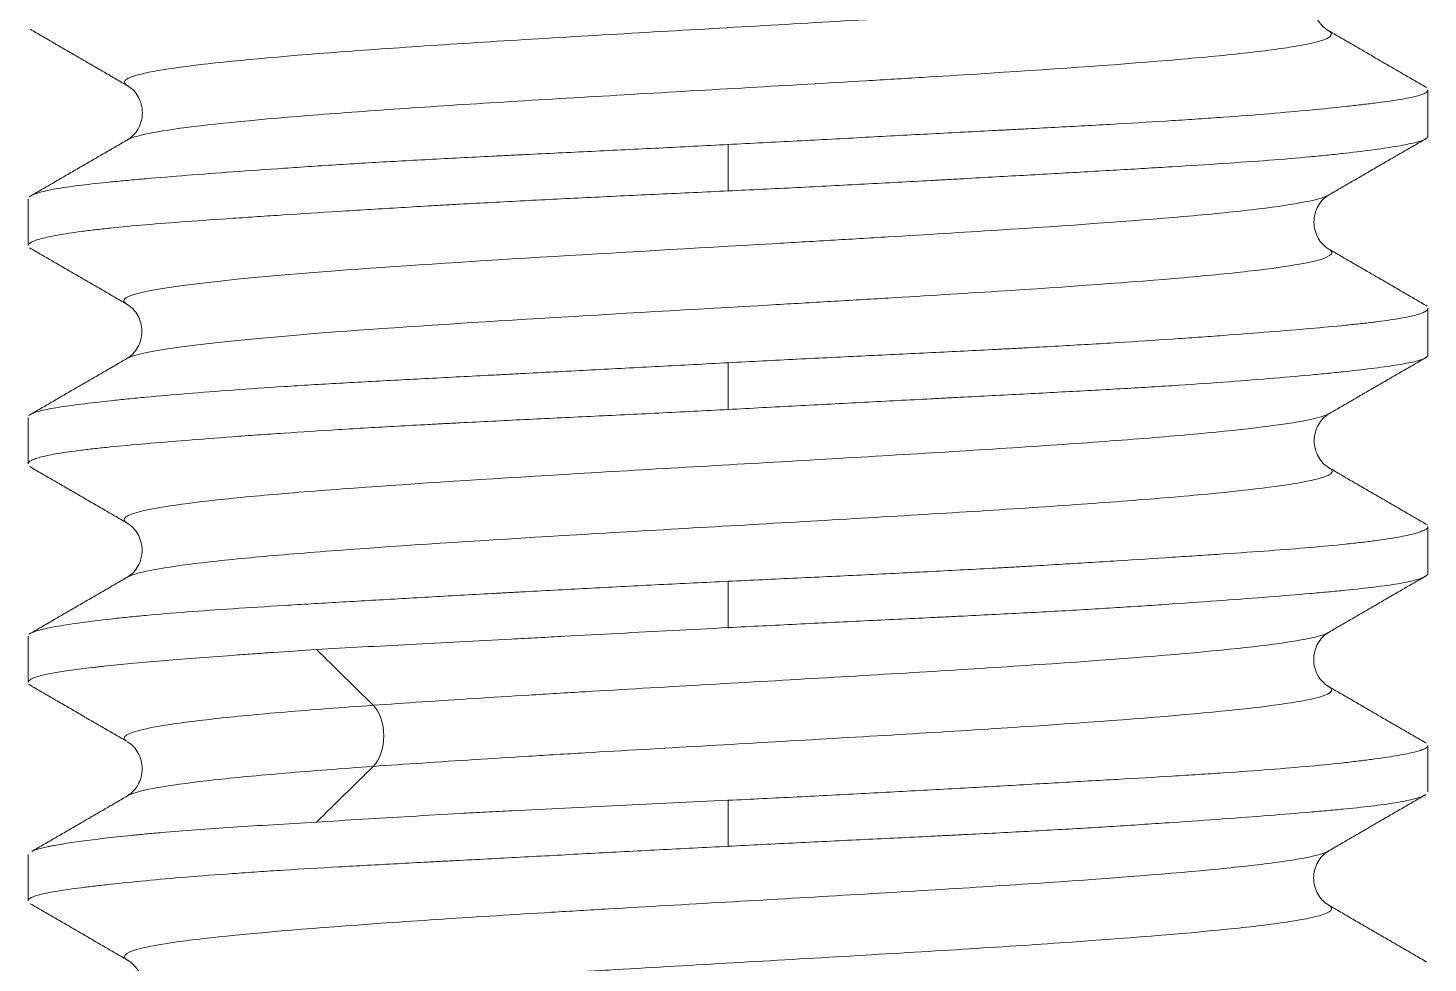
# Model space of a CAD drawing. Extents: x 840 to 1630, y 0 to 579.
# Drawn here: x 1364.63 to 1372.63, y 185.73 to 191.07 of the extents above; entities that cross this region are included whole.
import ezdxf

# ---------------------------------------------------------------- set-up
doc = ezdxf.new("R2010")
doc.units = 0
doc.header["$LTSCALE"] = 10
doc.header["$MEASUREMENT"] = 0
doc.layers.add('1', color=7, linetype='CONTINUOUS')

msp = doc.modelspace()

# ---------------------------------------------------------------- linework, layer by layer
at = {"layer": '1', "color": 7, "linetype": 'Continuous', "lineweight": 18}
for p, q in [((1372.6302, 190.4552), (1372.6302, 190.7203)), ((1364.6302, 190.0954), (1364.6302, 189.8301)), ((1372.6302, 189.2054), (1372.6302, 189.4708)), ((1364.6302, 188.8461), (1364.6302, 188.5808)), ((1372.6302, 187.9561), (1372.6302, 188.2215)), ((1364.6302, 187.5964), (1364.6302, 187.3309)), ((1372.6302, 186.7062), (1372.6302, 186.9708)), ((1364.6302, 186.3463), (1364.6302, 186.0813))]:
    msp.add_line(p, q, dxfattribs=at)
at = {"layer": '1', "color": 7, "linetype": 'Continuous', "lineweight": 13}
for p, q in [((1368.6302, 190.1415), (1368.6302, 190.41)), ((1368.6302, 188.8915), (1368.6302, 189.16)), ((1368.6302, 187.6415), (1368.6302, 187.91)), ((1368.6302, 186.3915), (1368.6302, 186.66))]:
    msp.add_line(p, q, dxfattribs=at)
at = {"layer": '1', "color": 7, "linetype": 'Continuous', "lineweight": 18}
for points, knots in [([(1365.2004, 190.7424), (1365.1826, 190.7522), (1365.1695, 190.775), (1365.2233, 190.7977), (1365.329, 190.8236), (1365.4044, 190.8366), (1365.6907, 190.8754), (1366.0967, 190.9142), (1366.6331, 190.953), (1366.919, 190.9724), (1367.0173, 190.9789), (1367.2189, 190.9918), (1367.7355, 191.0242), (1368.5276, 191.0695), (1369.1985, 191.1083), (1369.5261, 191.1277), (1369.634, 191.1342), (1369.8461, 191.1471), (1370.367, 191.1795), (1371.0173, 191.2248), (1371.5035, 191.27), (1371.6693, 191.2895), (1371.7696, 191.3024), (1371.8145, 191.3089), (1371.9598, 191.3325), (1372.0282, 191.3498), (1372.0592, 191.367)], [0, 0, 0, 0, 0.047116, 0.109274, 0.109274, 0.171432, 0.171432, 0.295748, 0.357906, 0.357906, 0.388985, 0.388985, 0.420064, 0.544381, 0.606539, 0.606539, 0.637618, 0.637618, 0.668697, 0.793013, 0.855172, 0.886251, 0.886251, 0.91733, 0.91733, 1, 1, 1, 1]), ([(1372.0606, 191.0593), (1372.0341, 191.0753), (1371.9949, 191.1157), (1371.9664, 191.2136), (1371.995, 191.3115), (1372.0344, 191.3518), (1372.0609, 191.3679)], [0, 0, 0, 0, 0.25258, 0.500061, 0.7475, 1, 1, 1, 1]), ([(1365.1959, 190.433), (1365.2111, 190.4423), (1365.2377, 190.4517), (1365.329, 190.4741), (1365.4044, 190.487), (1365.6907, 190.5258), (1366.0967, 190.5647), (1366.6332, 190.6035), (1366.9191, 190.6229), (1367.0174, 190.6294), (1367.219, 190.6423), (1367.7356, 190.6746), (1368.5277, 190.7199), (1369.1987, 190.7588), (1369.5263, 190.7782), (1369.6342, 190.7846), (1369.8463, 190.7976), (1370.3672, 190.8299), (1371.0175, 190.8752), (1371.5037, 190.9205), (1371.6695, 190.9399), (1371.7697, 190.9528), (1371.8147, 190.9593), (1372.0131, 190.9917), (1372.1021, 191.0224), (1372.0706, 191.0532), (1372.0626, 191.0581)], [0, 0, 0, 0, 0.045082, 0.045082, 0.107178, 0.107178, 0.231371, 0.293467, 0.293467, 0.324516, 0.324516, 0.355564, 0.479757, 0.541853, 0.541853, 0.572901, 0.572901, 0.603949, 0.728142, 0.790238, 0.821287, 0.821287, 0.852335, 0.852335, 0.976528, 1, 1, 1, 1]), ([(1365.1992, 190.7431), (1365.2257, 190.727), (1365.2647, 190.6867), (1365.293, 190.5888), (1365.2643, 190.4909), (1365.225, 190.4506), (1365.1985, 190.4345)], [0, 0, 0, 0, 0.252394, 0.499809, 0.747357, 1, 1, 1, 1]), ([(1372.6302, 190.7194), (1372.6301, 190.7129), (1372.6239, 190.7065), (1372.608, 190.6986), (1372.6044, 190.697), (1372.5963, 190.6938), (1372.5831, 190.6891), (1372.5663, 190.6845), (1372.528, 190.6752), (1372.4647, 190.663), (1372.3771, 190.6508), (1372.302, 190.6413), (1372.2755, 190.638), (1372.2333, 190.6331), (1372.2188, 190.6315), (1372.1892, 190.6281), (1372.1135, 190.6197), (1371.9623, 190.6043), (1371.8073, 190.5906), (1371.6419, 190.577), (1371.554, 190.5702), (1371.4375, 190.5618), (1371.4139, 190.5601), (1371.3662, 190.5568), (1371.294, 190.5519), (1371.2196, 190.547), (1371.0682, 190.5374), (1370.8589, 190.5249), (1370.6351, 190.5127), (1370.4617, 190.5035), (1370.403, 190.5004), (1370.3135, 190.4957), (1370.2835, 190.4942), (1370.2233, 190.4911), (1370.1931, 190.4895), (1370.0416, 190.4817), (1369.9186, 190.4753), (1369.6693, 190.4621), (1369.543, 190.4554), (1369.351, 190.4451), (1369.2865, 190.4416), (1369.1567, 190.4347), (1369.0914, 190.4313), (1368.8942, 190.4209), (1368.7625, 190.414), (1368.6304, 190.4072)], [0, 0, 0, 0, 0.061708, 0.061708, 0.077346, 0.077346, 0.092984, 0.124261, 0.124261, 0.186813, 0.249366, 0.249366, 0.280643, 0.280643, 0.296281, 0.296281, 0.311919, 0.374472, 0.437025, 0.437025, 0.499577, 0.499577, 0.515216, 0.515216, 0.530854, 0.56213, 0.56213, 0.624683, 0.687236, 0.687236, 0.718512, 0.718512, 0.734151, 0.734151, 0.749789, 0.749789, 0.812342, 0.812342, 0.874894, 0.874894, 0.906171, 0.906171, 0.937447, 0.937447, 1, 1, 1, 1]), ([(1368.6302, 190.1421), (1368.7623, 190.1483), (1368.8934, 190.1546), (1369.1532, 190.1676), (1369.2821, 190.1743), (1369.5376, 190.1879), (1369.6643, 190.1947), (1369.8214, 190.2034), (1369.8527, 190.2051), (1369.9152, 190.2086), (1369.9465, 190.2103), (1370.0397, 190.2155), (1370.101, 190.2189), (1370.2826, 190.2291), (1370.5185, 190.2423), (1370.7421, 190.2551), (1370.9052, 190.2646), (1370.9856, 190.2693), (1371.0641, 190.2739), (1371.1161, 190.277), (1371.1419, 190.2786), (1371.2694, 190.2864), (1371.3664, 190.2925), (1371.551, 190.3047), (1371.6385, 190.3109), (1371.8039, 190.3236), (1371.8819, 190.3302), (1371.9733, 190.3387), (1371.9912, 190.3404), (1372.0265, 190.3439), (1372.0439, 190.3456), (1372.0947, 190.3508), (1372.127, 190.3542), (1372.2196, 190.3646), (1372.3311, 190.3783), (1372.4191, 190.3917), (1372.4762, 190.4016), (1372.4937, 190.4049), (1372.5258, 190.4114), (1372.5403, 190.4146), (1372.5789, 190.4243), (1372.5981, 190.4305), (1372.6237, 190.4428), (1372.6301, 190.4489), (1372.6302, 190.4551), (1372.6302, 190.4552), (1372.6302, 190.4553)], [0, 0, 0, 0, 0.062447, 0.062447, 0.124895, 0.124895, 0.187342, 0.187342, 0.202954, 0.202954, 0.218566, 0.218566, 0.249789, 0.249789, 0.312236, 0.374684, 0.374684, 0.405907, 0.421519, 0.421519, 0.437131, 0.437131, 0.499578, 0.499578, 0.562026, 0.562026, 0.624473, 0.624473, 0.640085, 0.640085, 0.655697, 0.655697, 0.68692, 0.68692, 0.749367, 0.811815, 0.811815, 0.843038, 0.843038, 0.874262, 0.874262, 0.936709, 0.936709, 0.999157, 0.999157, 1, 1, 1, 1]), ([(1368.6304, 190.4072), (1368.4983, 190.4005), (1368.3673, 190.3938), (1368.1074, 190.3809), (1367.8496, 190.3683), (1367.5962, 190.356), (1367.4391, 190.3483), (1367.4078, 190.3468), (1367.3452, 190.3437), (1367.314, 190.3422), (1367.2207, 190.3375), (1367.1594, 190.3344), (1366.9777, 190.3251), (1366.8597, 190.3188), (1366.63, 190.3059), (1366.5182, 190.2992), (1366.3552, 190.289), (1366.2748, 190.2838), (1366.1963, 190.2786), (1366.1443, 190.2752), (1366.1185, 190.2734), (1365.9911, 190.2648), (1365.8941, 190.2579), (1365.7096, 190.2444), (1365.5346, 190.2312), (1365.3786, 190.2184), (1365.2873, 190.2104), (1365.2693, 190.2088), (1365.234, 190.2057), (1365.2166, 190.2041), (1365.1658, 190.1994), (1365.1334, 190.1963), (1365.0408, 190.1871), (1364.9293, 190.1749), (1364.8413, 190.1626), (1364.7842, 190.153), (1364.7667, 190.1498), (1364.7346, 190.1431), (1364.7201, 190.1397), (1364.6815, 190.1295), (1364.6624, 190.1226), (1364.648, 190.1149), (1364.6465, 190.1141), (1364.6452, 190.1133)], [0, 0, 0, 0, 0.066129, 0.066129, 0.132258, 0.198386, 0.198386, 0.214919, 0.214919, 0.231451, 0.231451, 0.264515, 0.264515, 0.330644, 0.330644, 0.396773, 0.396773, 0.429837, 0.446369, 0.446369, 0.462901, 0.462901, 0.52903, 0.52903, 0.595159, 0.661288, 0.661288, 0.67782, 0.67782, 0.694352, 0.694352, 0.727417, 0.727417, 0.793545, 0.859674, 0.859674, 0.892739, 0.892739, 0.925803, 0.925803, 0.991932, 0.991932, 1, 1, 1, 1]), ([(1364.6302, 189.8293), (1364.6303, 189.8355), (1364.6366, 189.8419), (1364.6524, 189.8503), (1364.6561, 189.852), (1364.6641, 189.8554), (1364.6774, 189.8605), (1364.6942, 189.8657), (1364.7324, 189.876), (1364.7957, 189.8897), (1364.8833, 189.9032), (1364.9583, 189.9132), (1364.9849, 189.9165), (1365.0271, 189.9215), (1365.0416, 189.9231), (1365.0712, 189.9264), (1365.1469, 189.9345), (1365.2981, 189.9486), (1365.4532, 189.9608), (1365.6186, 189.973), (1365.7065, 189.9792), (1365.823, 189.987), (1365.8467, 189.9886), (1365.8944, 189.9918), (1365.9184, 189.9934), (1365.9914, 189.9982), (1366.041, 190.0015), (1366.1924, 190.0114), (1366.4016, 190.0249), (1366.6254, 190.0387), (1366.7987, 190.049), (1366.8574, 190.0524), (1366.9469, 190.0576), (1366.9769, 190.0593), (1367.0371, 190.0627), (1367.0672, 190.0644), (1367.2187, 190.0728), (1367.4646, 190.086), (1367.7173, 190.0986), (1367.9094, 190.108), (1367.9739, 190.1111), (1368.1037, 190.1173), (1368.169, 190.1204), (1368.3663, 190.1297), (1368.4981, 190.1358), (1368.6302, 190.1421)], [0, 0, 0, 0, 0.061707, 0.061707, 0.077345, 0.077345, 0.092983, 0.12426, 0.12426, 0.186813, 0.249366, 0.249366, 0.280642, 0.280642, 0.29628, 0.29628, 0.311918, 0.374471, 0.437024, 0.437024, 0.499577, 0.499577, 0.515215, 0.515215, 0.530853, 0.530853, 0.56213, 0.56213, 0.624683, 0.687236, 0.687236, 0.718512, 0.718512, 0.73415, 0.73415, 0.749789, 0.749789, 0.812341, 0.874894, 0.874894, 0.906171, 0.906171, 0.937447, 0.937447, 1, 1, 1, 1]), ([(1365.1985, 189.492), (1365.1868, 189.4981), (1365.18, 189.5042), (1365.1763, 189.5167), (1365.18, 189.5232), (1365.2657, 189.5814), (1365.7065, 189.6332), (1367.0691, 189.7367), (1367.9908, 189.7884), (1368.9962, 189.8467), (1369.1075, 189.8531), (1369.3282, 189.8661), (1369.6564, 189.8855), (1370.3926, 189.9308), (1370.9384, 189.9696), (1371.3075, 190.0019), (1371.3771, 190.0084), (1371.5067, 190.0214), (1371.6873, 190.0408), (1371.93, 190.075), (1372.034, 190.1028), (1372.0614, 190.1176)], [0, 0, 0, 0, 0.029163, 0.029163, 0.060188, 0.060188, 0.308389, 0.308389, 0.556589, 0.556589, 0.587614, 0.587614, 0.618639, 0.680689, 0.80479, 0.80479, 0.835815, 0.835815, 0.86684, 0.92889, 1, 1, 1, 1]), ([(1372.0639, 189.8093), (1372.0374, 189.8254), (1371.9981, 189.8657), (1371.9691, 189.9637), (1371.9971, 190.0617), (1372.0361, 190.102), (1372.0624, 190.1181)], [0, 0, 0, 0, 0.252605, 0.500211, 0.74766, 1, 1, 1, 1]), ([(1365.1918, 189.1816), (1365.2741, 189.2328), (1365.713, 189.2841), (1367.0692, 189.3871), (1367.991, 189.4389), (1368.9964, 189.4971), (1369.1077, 189.5036), (1369.3283, 189.5165), (1369.6566, 189.5359), (1370.3928, 189.5812), (1370.9386, 189.62), (1371.3077, 189.6524), (1371.3772, 189.6589), (1371.5069, 189.6718), (1371.6874, 189.6912), (1372.0085, 189.7365), (1372.1021, 189.7753), (1372.0731, 189.8032), (1372.0706, 189.8051), (1372.0675, 189.8071)], [0, 0, 0, 0, 0.245873, 0.245873, 0.494105, 0.494105, 0.525134, 0.525134, 0.556162, 0.61822, 0.742336, 0.742336, 0.773365, 0.773365, 0.804394, 0.866452, 0.990567, 0.990567, 1, 1, 1, 1]), ([(1365.197, 189.4928), (1365.2232, 189.4767), (1365.262, 189.4362), (1365.2899, 189.3381), (1365.2609, 189.2401), (1365.2216, 189.1997), (1365.1951, 189.1835)], [0, 0, 0, 0, 0.252375, 0.499921, 0.747547, 1, 1, 1, 1]), ([(1372.6302, 189.4711), (1372.6301, 189.4644), (1372.6239, 189.4576), (1372.608, 189.4491), (1372.6044, 189.4474), (1372.5963, 189.4439), (1372.5831, 189.4388), (1372.5663, 189.4338), (1372.5281, 189.4239), (1372.4648, 189.411), (1372.3771, 189.3985), (1372.3021, 189.3892), (1372.2755, 189.3861), (1372.2333, 189.3815), (1372.2188, 189.3799), (1372.1892, 189.3768), (1372.1135, 189.3691), (1372.0295, 189.3614), (1371.8847, 189.3489), (1371.8072, 189.3425), (1371.6418, 189.3293), (1371.554, 189.3224), (1371.4375, 189.3138), (1371.4138, 189.312), (1371.3661, 189.3086), (1371.2939, 189.3034), (1371.2196, 189.2982), (1371.0682, 189.2879), (1370.8589, 189.2744), (1370.6352, 189.2613), (1370.4618, 189.2516), (1370.4031, 189.2484), (1370.3136, 189.2436), (1370.2836, 189.242), (1370.2234, 189.2389), (1370.1932, 189.2373), (1370.0417, 189.2295), (1369.7957, 189.2172), (1369.543, 189.2051), (1369.3509, 189.1958), (1369.2865, 189.1926), (1369.1567, 189.1863), (1369.0913, 189.183), (1368.8941, 189.1731), (1368.7624, 189.1663), (1368.6303, 189.1594)], [0, 0, 0, 0, 0.061709, 0.061709, 0.077347, 0.077347, 0.092985, 0.124261, 0.124261, 0.186814, 0.249367, 0.249367, 0.280643, 0.280643, 0.296282, 0.296282, 0.31192, 0.374472, 0.374472, 0.437025, 0.437025, 0.499578, 0.499578, 0.515216, 0.515216, 0.530854, 0.562131, 0.562131, 0.624683, 0.687236, 0.687236, 0.718513, 0.718513, 0.734151, 0.734151, 0.749789, 0.749789, 0.812342, 0.874894, 0.874894, 0.906171, 0.906171, 0.937447, 0.937447, 1, 1, 1, 1]), ([(1368.6303, 189.1594), (1368.4982, 189.1525), (1368.3672, 189.1455), (1368.1073, 189.1318), (1367.8496, 189.1182), (1367.5962, 189.105), (1367.4392, 189.0968), (1367.4078, 189.0952), (1367.3453, 189.0919), (1367.314, 189.0903), (1367.2208, 189.0855), (1367.1595, 189.0823), (1366.9778, 189.0729), (1366.7419, 189.0605), (1366.5182, 189.0484), (1366.3552, 189.0392), (1366.2748, 189.0345), (1366.1962, 189.0297), (1366.1443, 189.0265), (1366.1184, 189.0249), (1365.991, 189.0168), (1365.894, 189.0101), (1365.7095, 188.9966), (1365.5345, 188.9829), (1365.3786, 188.9691), (1365.2872, 188.9606), (1365.2693, 188.9589), (1365.234, 188.9555), (1365.2166, 188.9538), (1365.1658, 188.9488), (1365.1335, 188.9454), (1365.0409, 188.9356), (1364.9294, 188.9227), (1364.8413, 188.9103), (1364.7842, 188.9011), (1364.7667, 188.898), (1364.7346, 188.8918), (1364.7201, 188.8887), (1364.6815, 188.8795), (1364.6624, 188.8733), (1364.6468, 188.8656), (1364.6443, 188.8642), (1364.6422, 188.8629)], [0, 0, 0, 0, 0.06572, 0.06572, 0.131441, 0.197161, 0.197161, 0.213591, 0.213591, 0.230021, 0.230021, 0.262881, 0.262881, 0.328601, 0.394322, 0.394322, 0.427182, 0.443612, 0.443612, 0.460042, 0.460042, 0.525762, 0.525762, 0.591482, 0.657203, 0.657203, 0.673633, 0.673633, 0.690063, 0.690063, 0.722923, 0.722923, 0.788643, 0.854363, 0.854363, 0.887224, 0.887224, 0.920084, 0.920084, 0.985804, 0.985804, 1, 1, 1, 1]), ([(1368.6302, 188.8922), (1368.7623, 188.8991), (1368.8933, 188.906), (1369.1531, 188.9197), (1369.4108, 188.9333), (1369.6642, 188.9466), (1369.8213, 188.9547), (1369.8526, 188.9564), (1369.9152, 188.9596), (1369.9464, 188.9612), (1370.0396, 188.9661), (1370.101, 188.9692), (1370.2826, 188.9787), (1370.5186, 188.991), (1370.7422, 189.0031), (1370.9053, 189.0124), (1370.9856, 189.017), (1371.0642, 189.0218), (1371.1162, 189.025), (1371.142, 189.0266), (1371.2694, 189.0347), (1371.3665, 189.0414), (1371.551, 189.055), (1371.7259, 189.0687), (1371.8818, 189.0824), (1371.9732, 189.0909), (1371.9912, 189.0926), (1372.0265, 189.096), (1372.0438, 189.0977), (1372.0946, 189.1028), (1372.127, 189.1061), (1372.2196, 189.116), (1372.3311, 189.1288), (1372.4191, 189.1412), (1372.4762, 189.1504), (1372.4938, 189.1535), (1372.5258, 189.1597), (1372.5403, 189.1628), (1372.5789, 189.1721), (1372.5981, 189.1782), (1372.6237, 189.1909), (1372.6301, 189.1974), (1372.6302, 189.2042), (1372.6302, 189.2043), (1372.6302, 189.2044)], [0, 0, 0, 0, 0.062447, 0.062447, 0.124895, 0.187342, 0.187342, 0.202954, 0.202954, 0.218566, 0.218566, 0.249789, 0.249789, 0.312237, 0.374684, 0.374684, 0.405908, 0.42152, 0.42152, 0.437131, 0.437131, 0.499579, 0.499579, 0.562026, 0.624473, 0.624473, 0.640085, 0.640085, 0.655697, 0.655697, 0.686921, 0.686921, 0.749368, 0.811815, 0.811815, 0.843039, 0.843039, 0.874263, 0.874263, 0.93671, 0.93671, 0.999158, 0.999158, 1, 1, 1, 1]), ([(1364.6302, 188.5804), (1364.6303, 188.5872), (1364.6366, 188.594), (1364.6524, 188.6025), (1364.6561, 188.6042), (1364.6641, 188.6076), (1364.6774, 188.6127), (1364.6942, 188.6177), (1364.7324, 188.6276), (1364.7957, 188.6406), (1364.8833, 188.653), (1364.9584, 188.6623), (1364.9849, 188.6654), (1365.0271, 188.6701), (1365.0416, 188.6716), (1365.0712, 188.6747), (1365.147, 188.6824), (1365.231, 188.6901), (1365.3757, 188.7026), (1365.4532, 188.709), (1365.6186, 188.7223), (1365.7065, 188.7291), (1365.823, 188.7378), (1365.8466, 188.7395), (1365.8943, 188.743), (1365.9665, 188.7482), (1366.0409, 188.7534), (1366.1923, 188.7636), (1366.4015, 188.7771), (1366.6253, 188.7902), (1366.7987, 188.7999), (1366.8574, 188.8031), (1366.9469, 188.8079), (1366.9769, 188.8095), (1367.037, 188.8127), (1367.0672, 188.8142), (1367.2188, 188.822), (1367.4647, 188.8343), (1367.7174, 188.8465), (1367.9095, 188.8558), (1367.974, 188.8589), (1368.1038, 188.8653), (1368.1691, 188.8685), (1368.3663, 188.8784), (1368.4981, 188.8853), (1368.6302, 188.8922)], [0, 0, 0, 0, 0.061708, 0.061708, 0.077346, 0.077346, 0.092984, 0.124261, 0.124261, 0.186814, 0.249366, 0.249366, 0.280643, 0.280643, 0.296281, 0.296281, 0.311919, 0.374472, 0.374472, 0.437025, 0.437025, 0.499578, 0.499578, 0.515216, 0.515216, 0.530854, 0.56213, 0.56213, 0.624683, 0.687236, 0.687236, 0.718512, 0.718512, 0.734151, 0.734151, 0.749789, 0.749789, 0.812342, 0.874894, 0.874894, 0.906171, 0.906171, 0.937447, 0.937447, 1, 1, 1, 1]), ([(1365.1991, 188.2409), (1365.1943, 188.2435), (1365.1903, 188.246), (1365.1718, 188.2615), (1365.1925, 188.3004), (1365.4404, 188.3457), (1365.7371, 188.378), (1365.8651, 188.3909), (1365.9338, 188.3974), (1366.1529, 188.4168), (1366.6432, 188.4556), (1367.2547, 188.4945), (1367.9011, 188.5333), (1368.1224, 188.5462), (1368.5689, 188.5721), (1369.2446, 188.6109), (1370.1183, 188.6627), (1370.6778, 188.7015), (1371.0212, 188.7274), (1371.1779, 188.7403), (1371.5975, 188.7791), (1371.9064, 188.8168), (1372.0392, 188.8545), (1372.0621, 188.8663)], [0, 0, 0, 0, 0.01229, 0.01229, 0.074364, 0.19851, 0.229547, 0.229547, 0.260583, 0.260583, 0.322657, 0.446803, 0.446803, 0.508876, 0.508876, 0.57095, 0.695096, 0.75717, 0.75717, 0.819243, 0.819243, 0.943389, 1, 1, 1, 1]), ([(1372.0649, 188.558), (1372.0383, 188.5741), (1371.9991, 188.6146), (1371.9706, 188.7127), (1371.999, 188.8108), (1372.0379, 188.8513), (1372.0643, 188.8675)], [0, 0, 0, 0, 0.252375, 0.499924, 0.747549, 1, 1, 1, 1]), ([(1365.195, 187.9317), (1365.1985, 187.9337), (1365.2521, 187.9617), (1365.4404, 187.9961), (1365.7372, 188.0285), (1365.8652, 188.0414), (1365.9339, 188.0479), (1366.1531, 188.0673), (1366.6433, 188.1061), (1367.2549, 188.1449), (1367.9013, 188.1837), (1368.1226, 188.1967), (1368.5691, 188.2226), (1369.2447, 188.2614), (1370.1185, 188.3131), (1370.678, 188.3519), (1371.0213, 188.3778), (1371.178, 188.3908), (1371.5976, 188.4296), (1371.9158, 188.4684), (1372.0472, 188.5072), (1372.0788, 188.5266), (1372.0835, 188.5331), (1372.0818, 188.5452), (1372.0768, 188.5508), (1372.0676, 188.5564)], [0, 0, 0, 0, 0.009942, 0.134212, 0.165279, 0.165279, 0.196347, 0.196347, 0.258482, 0.382752, 0.382752, 0.444886, 0.444886, 0.507021, 0.631291, 0.693426, 0.693426, 0.755561, 0.755561, 0.879831, 0.941966, 0.941966, 0.973033, 0.973033, 1, 1, 1, 1]), ([(1365.1965, 188.2423), (1365.2231, 188.2262), (1365.2625, 188.1857), (1365.2914, 188.0877), (1365.2631, 187.9896), (1365.2238, 187.9491), (1365.1973, 187.933)], [0, 0, 0, 0, 0.25261, 0.500219, 0.747667, 1, 1, 1, 1]), ([(1372.6302, 188.2222), (1372.6301, 188.216), (1372.6239, 188.2096), (1372.608, 188.2013), (1372.6044, 188.1996), (1372.5963, 188.1962), (1372.5831, 188.191), (1372.5663, 188.1859), (1372.528, 188.1755), (1372.4647, 188.1618), (1372.3771, 188.1483), (1372.3021, 188.1383), (1372.2755, 188.135), (1372.2333, 188.1301), (1372.2189, 188.1284), (1372.1892, 188.1252), (1372.1135, 188.117), (1371.9623, 188.1029), (1371.8073, 188.0907), (1371.6419, 188.0785), (1371.554, 188.0724), (1371.4374, 188.0645), (1371.4138, 188.0629), (1371.3661, 188.0597), (1371.2938, 188.055), (1371.2195, 188.0501), (1371.068, 188.0402), (1370.8588, 188.0267), (1370.6351, 188.0129), (1370.4617, 188.0025), (1370.403, 187.9991), (1370.3136, 187.994), (1370.2836, 187.9922), (1370.2234, 187.9888), (1370.1932, 187.9871), (1370.0417, 187.9787), (1369.7958, 187.9656), (1369.5431, 187.9529), (1369.351, 187.9435), (1369.2866, 187.9404), (1369.1568, 187.9342), (1369.0914, 187.9312), (1368.8942, 187.9219), (1368.7624, 187.9157), (1368.6303, 187.9095)], [0, 0, 0, 0, 0.061709, 0.061709, 0.077347, 0.077347, 0.092986, 0.124262, 0.124262, 0.186815, 0.249367, 0.249367, 0.280644, 0.280644, 0.296282, 0.296282, 0.31192, 0.374473, 0.437026, 0.437026, 0.499578, 0.499578, 0.515216, 0.515216, 0.530855, 0.562131, 0.562131, 0.624684, 0.687236, 0.687236, 0.718513, 0.718513, 0.734151, 0.734151, 0.749789, 0.749789, 0.812342, 0.874895, 0.874895, 0.906171, 0.906171, 0.937447, 0.937447, 1, 1, 1, 1]), ([(1368.6301, 187.6445), (1368.7622, 187.6513), (1368.8932, 187.6579), (1369.1531, 187.6708), (1369.4108, 187.6834), (1369.6643, 187.6956), (1369.8213, 187.7033), (1369.8527, 187.7048), (1369.9152, 187.7079), (1369.9465, 187.7095), (1370.0397, 187.7141), (1370.1011, 187.7172), (1370.2827, 187.7265), (1370.4007, 187.7327), (1370.6305, 187.7456), (1370.7423, 187.7523), (1370.9053, 187.7625), (1370.9856, 187.7677), (1371.0642, 187.7729), (1371.1161, 187.7763), (1371.142, 187.7781), (1371.2694, 187.7867), (1371.3664, 187.7936), (1371.5509, 187.8071), (1371.7258, 187.8203), (1371.8818, 187.8331), (1371.9732, 187.8411), (1371.9912, 187.8426), (1372.0265, 187.8458), (1372.0438, 187.8474), (1372.0947, 187.8521), (1372.127, 187.8552), (1372.2196, 187.8644), (1372.3311, 187.8766), (1372.4191, 187.8889), (1372.4762, 187.8985), (1372.4938, 187.9018), (1372.5258, 187.9084), (1372.5403, 187.9118), (1372.5789, 187.922), (1372.5981, 187.9289), (1372.6237, 187.9426), (1372.6301, 187.9495), (1372.6302, 187.9564), (1372.6302, 187.9565), (1372.6302, 187.9566)], [0, 0, 0, 0, 0.062447, 0.062447, 0.124895, 0.187342, 0.187342, 0.202954, 0.202954, 0.218566, 0.218566, 0.24979, 0.24979, 0.312237, 0.312237, 0.374684, 0.374684, 0.405908, 0.42152, 0.42152, 0.437132, 0.437132, 0.499579, 0.499579, 0.562027, 0.624474, 0.624474, 0.640086, 0.640086, 0.655698, 0.655698, 0.686921, 0.686921, 0.749369, 0.811816, 0.811816, 0.84304, 0.84304, 0.874264, 0.874264, 0.936711, 0.936711, 0.999158, 0.999158, 1, 1, 1, 1]), ([(1368.6303, 187.9095), (1368.4981, 187.9032), (1368.3671, 187.8969), (1368.1072, 187.884), (1367.9784, 187.8773), (1367.7228, 187.8637), (1367.5961, 187.8568), (1367.4391, 187.8482), (1367.4078, 187.8464), (1367.3452, 187.843), (1367.314, 187.8413), (1367.2208, 187.8361), (1367.1595, 187.8327), (1366.9778, 187.8225), (1366.7419, 187.8092), (1366.5183, 187.7964), (1366.3552, 187.787), (1366.2749, 187.7823), (1366.1963, 187.7776), (1366.1443, 187.7745), (1366.1185, 187.7729), (1365.9911, 187.7652), (1365.894, 187.7591), (1365.7095, 187.7468), (1365.622, 187.7406), (1365.4565, 187.7279), (1365.3786, 187.7213), (1365.2872, 187.7128), (1365.2692, 187.7111), (1365.2339, 187.7077), (1365.2166, 187.706), (1365.1658, 187.7008), (1365.1334, 187.6973), (1365.0409, 187.687), (1364.9294, 187.6733), (1364.8413, 187.6599), (1364.7842, 187.6499), (1364.7667, 187.6467), (1364.7347, 187.6401), (1364.7201, 187.6369), (1364.6816, 187.6273), (1364.6624, 187.621), (1364.6469, 187.6136), (1364.6445, 187.6123), (1364.6424, 187.611)], [0, 0, 0, 0, 0.065751, 0.065751, 0.131501, 0.131501, 0.197252, 0.197252, 0.213689, 0.213689, 0.230127, 0.230127, 0.263002, 0.263002, 0.328753, 0.394503, 0.394503, 0.427378, 0.443816, 0.443816, 0.460254, 0.460254, 0.526004, 0.526004, 0.591755, 0.591755, 0.657505, 0.657505, 0.673943, 0.673943, 0.690381, 0.690381, 0.723256, 0.723256, 0.789006, 0.854757, 0.854757, 0.887632, 0.887632, 0.920507, 0.920507, 0.986258, 0.986258, 1, 1, 1, 1]), ([(1366.279, 187.5189), (1366.4499, 187.529), (1366.6282, 187.5388), (1366.9993, 187.5585), (1367.192, 187.5683), (1367.4421, 187.5816), (1367.4927, 187.5842), (1367.5941, 187.5897), (1367.6449, 187.5924), (1367.7979, 187.6006), (1367.9006, 187.6061), (1368.2101, 187.6227), (1368.4189, 187.6337), (1368.6301, 187.6445)], [0, 0, 0, 0, 0.25, 0.25, 0.5, 0.5, 0.5625, 0.5625, 0.625, 0.625, 0.75, 0.75, 1, 1, 1, 1]), ([(1366.6028, 187.2005), (1366.7841, 187.2134), (1367.0747, 187.2328), (1367.3861, 187.2522), (1367.5974, 187.2652), (1367.7049, 187.2717), (1368.2496, 187.304), (1368.9361, 187.3428), (1369.7025, 187.3881), (1370.0137, 187.4075), (1370.2163, 187.4205), (1370.315, 187.4269), (1370.7942, 187.4593), (1371.1309, 187.4852), (1371.6675, 187.5369), (1371.8673, 187.5628), (1372.0158, 187.5978), (1372.0434, 187.6069), (1372.0601, 187.6161)], [0, 0, 0, 0, 0.093406, 0.140108, 0.140108, 0.186811, 0.186811, 0.373622, 0.467028, 0.513731, 0.513731, 0.560434, 0.560434, 0.747245, 0.747245, 0.934056, 0.934056, 1, 1, 1, 1]), ([(1372.0615, 187.3083), (1372.0349, 187.3244), (1371.9957, 187.3648), (1371.9674, 187.4628), (1371.9963, 187.5608), (1372.0358, 187.6012), (1372.0624, 187.6173)], [0, 0, 0, 0, 0.252388, 0.499802, 0.747352, 1, 1, 1, 1]), ([(1364.6302, 187.3308), (1364.6303, 187.3362), (1364.6343, 187.3416), (1364.6463, 187.3497), (1364.6514, 187.3524), (1364.6637, 187.3579), (1364.6709, 187.3606), (1364.7119, 187.374), (1364.7605, 187.3842), (1364.8569, 187.3993), (1364.8929, 187.4042), (1364.9528, 187.4116), (1364.9843, 187.4153), (1365.018, 187.419), (1365.041, 187.4214), (1365.0528, 187.4227), (1365.1603, 187.4337), (1365.2695, 187.4435), (1365.5141, 187.4641), (1365.6495, 187.475), (1365.8358, 187.4888), (1365.8738, 187.4916), (1365.9512, 187.4971), (1365.9906, 187.4999), (1366.1107, 187.5082), (1366.1935, 187.5136), (1366.279, 187.519)], [0, 0, 0, 0, 0.081766, 0.081766, 0.123504, 0.123504, 0.165242, 0.165242, 0.332194, 0.332194, 0.41567, 0.41567, 0.457407, 0.478276, 0.478276, 0.499145, 0.499145, 0.666097, 0.666097, 0.833048, 0.833048, 0.874786, 0.874786, 0.916524, 0.916524, 1, 1, 1, 1]), ([(1366.603, 186.8509), (1366.7843, 186.8639), (1367.0749, 186.8833), (1367.3862, 186.9027), (1367.5975, 186.9156), (1367.7051, 186.9221), (1368.2498, 186.9545), (1368.9363, 186.9933), (1369.7027, 187.0386), (1370.0139, 187.058), (1370.2164, 187.0709), (1370.3152, 187.0774), (1370.7943, 187.1097), (1371.131, 187.1356), (1371.6676, 187.1874), (1371.8674, 187.2132), (1372.0734, 187.2618), (1372.101, 187.2846), (1372.0632, 187.3073)], [0, 0, 0, 0, 0.085063, 0.127594, 0.127594, 0.170126, 0.170126, 0.340252, 0.425315, 0.467846, 0.467846, 0.510378, 0.510378, 0.680504, 0.680504, 0.85063, 0.85063, 1, 1, 1, 1]), ([(1365.1887, 186.9978), (1365.185, 187.0007), (1365.1714, 187.0166), (1365.2222, 187.0583), (1365.4587, 187.0971), (1365.7509, 187.1294), (1365.8141, 187.1359), (1365.9497, 187.1489), (1366.1668, 187.1683), (1366.4208, 187.1877), (1366.6028, 187.2006)], [0, 0, 0, 0, 0.04288, 0.234304, 0.617152, 0.617152, 0.712864, 0.712864, 0.808576, 1, 1, 1, 1]), ([(1366.6028, 186.8511), (1366.6393, 186.8854), (1366.6871, 187.0258), (1366.6393, 187.1662), (1366.6029, 187.2006)], [0, 0, 0, 0, 0.500101, 1, 1, 1, 1]), ([(1365.1972, 186.9921), (1365.2237, 186.976), (1365.263, 186.9357), (1365.2919, 186.8378), (1365.2638, 186.7398), (1365.2249, 186.6995), (1365.1986, 186.6834)], [0, 0, 0, 0, 0.252639, 0.50024, 0.74767, 1, 1, 1, 1]), ([(1372.6302, 186.9701), (1372.6301, 186.964), (1372.6239, 186.958), (1372.608, 186.9503), (1372.6044, 186.9488), (1372.5963, 186.9457), (1372.5831, 186.9411), (1372.5663, 186.9364), (1372.528, 186.927), (1372.4964, 186.9206), (1372.4209, 186.9073), (1372.3771, 186.9006), (1372.3021, 186.8902), (1372.2755, 186.8868), (1372.2333, 186.8816), (1372.2188, 186.8798), (1372.1892, 186.8764), (1372.1135, 186.8677), (1371.9623, 186.8525), (1371.8073, 186.8394), (1371.6419, 186.8266), (1371.554, 186.8202), (1371.4375, 186.8124), (1371.4139, 186.8108), (1371.3662, 186.8077), (1371.2939, 186.803), (1371.2196, 186.7984), (1371.0681, 186.7892), (1370.8588, 186.777), (1370.635, 186.7644), (1370.4617, 186.7546), (1370.403, 186.7512), (1370.2836, 186.7444), (1370.2234, 186.741), (1370.0416, 186.7307), (1369.7958, 186.7169), (1369.5431, 186.7032), (1369.3511, 186.6931), (1369.2866, 186.6897), (1369.1568, 186.6831), (1369.0915, 186.6798), (1368.8943, 186.6699), (1368.7625, 186.6634), (1368.6304, 186.6571)], [0, 0, 0, 0, 0.061707, 0.061707, 0.077345, 0.077345, 0.092984, 0.12426, 0.12426, 0.186813, 0.186813, 0.249366, 0.249366, 0.280642, 0.280642, 0.29628, 0.29628, 0.311919, 0.374472, 0.437024, 0.437024, 0.499577, 0.499577, 0.515215, 0.515215, 0.530854, 0.56213, 0.56213, 0.624683, 0.687236, 0.687236, 0.718512, 0.718512, 0.749789, 0.749789, 0.812341, 0.874894, 0.874894, 0.906171, 0.906171, 0.937447, 0.937447, 1, 1, 1, 1]), ([(1365.1985, 186.6834), (1365.206, 186.6875), (1365.2757, 186.7175), (1365.4586, 186.7475), (1365.7509, 186.7799), (1365.8141, 186.7864), (1365.9497, 186.7993), (1366.1668, 186.8187), (1366.4209, 186.8381), (1366.6029, 186.8511)], [0, 0, 0, 0, 0.074075, 0.537037, 0.537037, 0.652778, 0.652778, 0.768519, 1, 1, 1, 1]), ([(1368.6304, 186.6571), (1368.4191, 186.647), (1368.2107, 186.6373), (1367.7993, 186.6178), (1367.5964, 186.608), (1367.3462, 186.595), (1367.2962, 186.5924), (1367.1974, 186.587), (1367.1484, 186.5843), (1367.003, 186.5762), (1366.908, 186.5707), (1366.6287, 186.5543), (1366.45, 186.5433), (1366.2792, 186.5325)], [0, 0, 0, 0, 0.25, 0.25, 0.5, 0.5, 0.5625, 0.5625, 0.625, 0.625, 0.75, 0.75, 1, 1, 1, 1]), ([(1368.6301, 186.3944), (1368.7622, 186.4012), (1368.8932, 186.4077), (1369.1531, 186.4205), (1369.4108, 186.433), (1369.6643, 186.4452), (1369.8214, 186.4529), (1369.8527, 186.4545), (1369.9153, 186.4576), (1369.9465, 186.4591), (1370.0397, 186.4638), (1370.1011, 186.4669), (1370.2827, 186.4763), (1370.4007, 186.4826), (1370.6305, 186.4958), (1370.7423, 186.5025), (1370.9053, 186.5128), (1370.9856, 186.518), (1371.0642, 186.5232), (1371.1161, 186.5266), (1371.142, 186.5284), (1371.2694, 186.537), (1371.3664, 186.5439), (1371.5509, 186.5572), (1371.7258, 186.5704), (1371.8818, 186.5831), (1371.9732, 186.5909), (1371.9912, 186.5925), (1372.0265, 186.5956), (1372.0438, 186.5972), (1372.0947, 186.6019), (1372.127, 186.6049), (1372.2196, 186.6142), (1372.3311, 186.6263), (1372.4192, 186.6388), (1372.4762, 186.6485), (1372.4938, 186.6518), (1372.5258, 186.6586), (1372.5403, 186.662), (1372.5789, 186.6723), (1372.5981, 186.6792), (1372.6109, 186.686), (1372.6109, 186.6861), (1372.6109, 186.6861)], [0, 0, 0, 0, 0.066662, 0.066662, 0.133324, 0.199987, 0.199987, 0.216652, 0.216652, 0.233318, 0.233318, 0.266649, 0.266649, 0.333311, 0.333311, 0.399973, 0.399973, 0.433304, 0.44997, 0.44997, 0.466635, 0.466635, 0.533297, 0.533297, 0.59996, 0.666622, 0.666622, 0.683287, 0.683287, 0.699953, 0.699953, 0.733284, 0.733284, 0.799946, 0.866608, 0.866608, 0.899939, 0.899939, 0.933271, 0.933271, 0.999933, 0.999933, 1, 1, 1, 1]), ([(1366.2792, 186.5327), (1366.1082, 186.5225), (1365.9492, 186.5127), (1365.6545, 186.4931), (1365.5187, 186.4832), (1365.364, 186.4699), (1365.3337, 186.4672), (1365.2751, 186.4618), (1365.2468, 186.4591), (1365.1647, 186.4509), (1365.1136, 186.4454), (1364.9717, 186.4289), (1364.8917, 186.4179), (1364.8105, 186.4044), (1364.7952, 186.4018), (1364.7737, 186.3978), (1364.7667, 186.3964), (1364.7534, 186.3938), (1364.7214, 186.3872), (1364.6959, 186.3808), (1364.6709, 186.3731), (1364.6633, 186.3704), (1364.6569, 186.3678)], [0, 0, 0, 0, 0.189906, 0.189906, 0.379813, 0.379813, 0.427289, 0.427289, 0.474766, 0.474766, 0.569719, 0.569719, 0.759625, 0.759625, 0.807102, 0.807102, 0.83084, 0.83084, 0.854579, 0.949532, 0.949532, 1, 1, 1, 1]), ([(1364.6302, 186.0822), (1364.6303, 186.0886), (1364.6366, 186.0949), (1364.6524, 186.1028), (1364.6561, 186.1044), (1364.6641, 186.1075), (1364.6774, 186.1122), (1364.6942, 186.1168), (1364.7324, 186.1261), (1364.7957, 186.1382), (1364.8834, 186.1506), (1364.9584, 186.1602), (1364.985, 186.1635), (1365.0272, 186.1685), (1365.0416, 186.1702), (1365.0713, 186.1735), (1365.147, 186.182), (1365.2982, 186.1975), (1365.4532, 186.2112), (1365.6185, 186.2248), (1365.7064, 186.2315), (1365.8229, 186.2398), (1365.8466, 186.2415), (1365.8942, 186.2447), (1365.9665, 186.2496), (1366.0408, 186.2545), (1366.1923, 186.264), (1366.4016, 186.2764), (1366.6253, 186.2886), (1366.7987, 186.2978), (1366.8575, 186.3009), (1366.947, 186.3056), (1366.977, 186.3071), (1367.0372, 186.3103), (1367.0673, 186.3119), (1367.2189, 186.3198), (1367.3418, 186.3263), (1367.5911, 186.3396), (1367.7174, 186.3464), (1367.9095, 186.3567), (1367.9739, 186.3602), (1368.1037, 186.3671), (1368.169, 186.3705), (1368.3662, 186.3809), (1368.498, 186.3877), (1368.6301, 186.3944)], [0, 0, 0, 0, 0.061708, 0.061708, 0.077346, 0.077346, 0.092985, 0.124261, 0.124261, 0.186814, 0.249366, 0.249366, 0.280643, 0.280643, 0.296281, 0.296281, 0.311919, 0.374472, 0.437025, 0.437025, 0.499578, 0.499578, 0.515216, 0.515216, 0.530854, 0.56213, 0.56213, 0.624683, 0.687236, 0.687236, 0.718512, 0.718512, 0.734151, 0.734151, 0.749789, 0.749789, 0.812342, 0.812342, 0.874894, 0.874894, 0.906171, 0.906171, 0.937447, 0.937447, 1, 1, 1, 1]), ([(1365.2012, 185.7417), (1365.1643, 185.7622), (1365.1912, 185.7956), (1365.3593, 185.829), (1365.5318, 185.8549), (1365.6395, 185.8678), (1366.0176, 185.9066), (1366.5053, 185.9455), (1367.0995, 185.9843), (1367.4095, 186.0037), (1367.515, 186.0102), (1367.7294, 186.0231), (1368.2739, 186.0554), (1369.0758, 186.1007), (1369.7252, 186.1396), (1370.037, 186.159), (1370.1388, 186.1654), (1370.3369, 186.1784), (1370.8189, 186.2107), (1371.3879, 186.256), (1371.7708, 186.3013), (1371.8888, 186.3207), (1371.9565, 186.3336), (1371.9848, 186.3401), (1372.0308, 186.3532), (1372.0483, 186.3597), (1372.0601, 186.3663)], [0, 0, 0, 0, 0.098322, 0.160472, 0.160472, 0.222622, 0.222622, 0.346923, 0.409074, 0.409074, 0.440149, 0.440149, 0.471224, 0.595525, 0.657675, 0.657675, 0.68875, 0.68875, 0.719826, 0.844126, 0.906277, 0.937352, 0.937352, 0.968427, 0.968427, 1, 1, 1, 1]), ([(1372.0611, 186.0585), (1372.0346, 186.0746), (1371.9955, 186.1149), (1371.9671, 186.2128), (1371.9958, 186.3107), (1372.035, 186.351), (1372.0615, 186.367)], [0, 0, 0, 0, 0.252415, 0.499832, 0.747365, 1, 1, 1, 1]), ([(1365.1957, 185.4314), (1365.2069, 185.4388), (1365.2569, 185.4591), (1365.3593, 185.4794), (1365.5318, 185.5053), (1365.6395, 185.5183), (1366.0176, 185.5571), (1366.5054, 185.5959), (1367.0996, 185.6347), (1367.4097, 185.6541), (1367.5152, 185.6606), (1367.7296, 185.6735), (1368.2741, 185.7059), (1369.076, 185.7512), (1369.7254, 185.79), (1370.0372, 185.8094), (1370.139, 185.8159), (1370.3371, 185.8288), (1370.8191, 185.8612), (1371.388, 185.9065), (1371.771, 185.9517), (1371.8889, 185.9712), (1371.9566, 185.9841), (1371.9849, 185.9906), (1372.0776, 186.0169), (1372.0958, 186.0367), (1372.0644, 186.0565)], [0, 0, 0, 0, 0.035519, 0.097615, 0.097615, 0.159712, 0.159712, 0.283904, 0.346001, 0.346001, 0.377049, 0.377049, 0.408097, 0.53229, 0.594386, 0.594386, 0.625434, 0.625434, 0.656483, 0.780675, 0.842772, 0.87382, 0.87382, 0.904868, 0.904868, 1, 1, 1, 1]), ([(1365.2, 185.7423), (1365.2265, 185.7263), (1365.2657, 185.686), (1365.2941, 185.588), (1365.2654, 185.4901), (1365.226, 185.4498), (1365.1994, 185.4337)], [0, 0, 0, 0, 0.252557, 0.500024, 0.747474, 1, 1, 1, 1])]:
    msp.add_open_spline(points, degree=3, knots=knots, dxfattribs=at)
for points in [[(1364.6414, 191.067), (1364.9226, 190.9038), (1365.2038, 190.7405)], [(1372.6208, 190.7339), (1372.3398, 190.897), (1372.0588, 191.0603)], [(1365.1999, 190.4352), (1364.9188, 190.272), (1364.6376, 190.1089)], [(1372.0579, 190.1156), (1372.3393, 190.2789), (1372.6207, 190.4421)], [(1364.6387, 189.8165), (1364.9203, 189.6534), (1365.2018, 189.49)], [(1372.6261, 189.483), (1372.3448, 189.6461), (1372.0635, 189.8094)], [(1365.1951, 189.1835), (1364.9137, 189.0202), (1364.6323, 188.8571)], [(1372.058, 188.864), (1372.3395, 189.0273), (1372.6211, 189.1904)], [(1364.6403, 188.5651), (1364.9218, 188.4019), (1365.2032, 188.2386)], [(1372.6271, 188.2319), (1372.3457, 188.395), (1372.0643, 188.5583)], [(1365.1985, 187.9337), (1364.9173, 187.7704), (1364.636, 187.6073)], [(1372.0562, 187.6138), (1372.3374, 187.7772), (1372.6187, 187.9403)], [(1364.6298, 187.3222), (1364.911, 187.159), (1365.1923, 186.9956)], [(1372.6219, 186.983), (1372.3408, 187.146), (1372.0597, 187.3093)], [(1365.2135, 186.691), (1364.9327, 186.5278), (1364.6515, 186.3647)], [(1372.0566, 186.3642), (1372.3375, 186.5274), (1372.6185, 186.6905)], [(1364.6428, 186.0659), (1364.9238, 185.9029), (1365.2046, 185.7397)], [(1372.6226, 185.7324), (1372.3416, 185.8954), (1372.0607, 186.0586)]]:
    msp.add_open_spline(points, degree=2, dxfattribs=at)
at = {"layer": '1', "color": 7, "linetype": 'Continuous', "lineweight": 13}
for points in [[(1366.6028, 187.2006), (1366.4951, 187.3065), (1366.3874, 187.4125), (1366.2796, 187.5184)], [(1366.2798, 186.5333), (1366.3875, 186.6392), (1366.4952, 186.7451), (1366.6029, 186.8511)]]:
    msp.add_open_spline(points, degree=3, dxfattribs=at)

doc.saveas('drawing.dxf')
